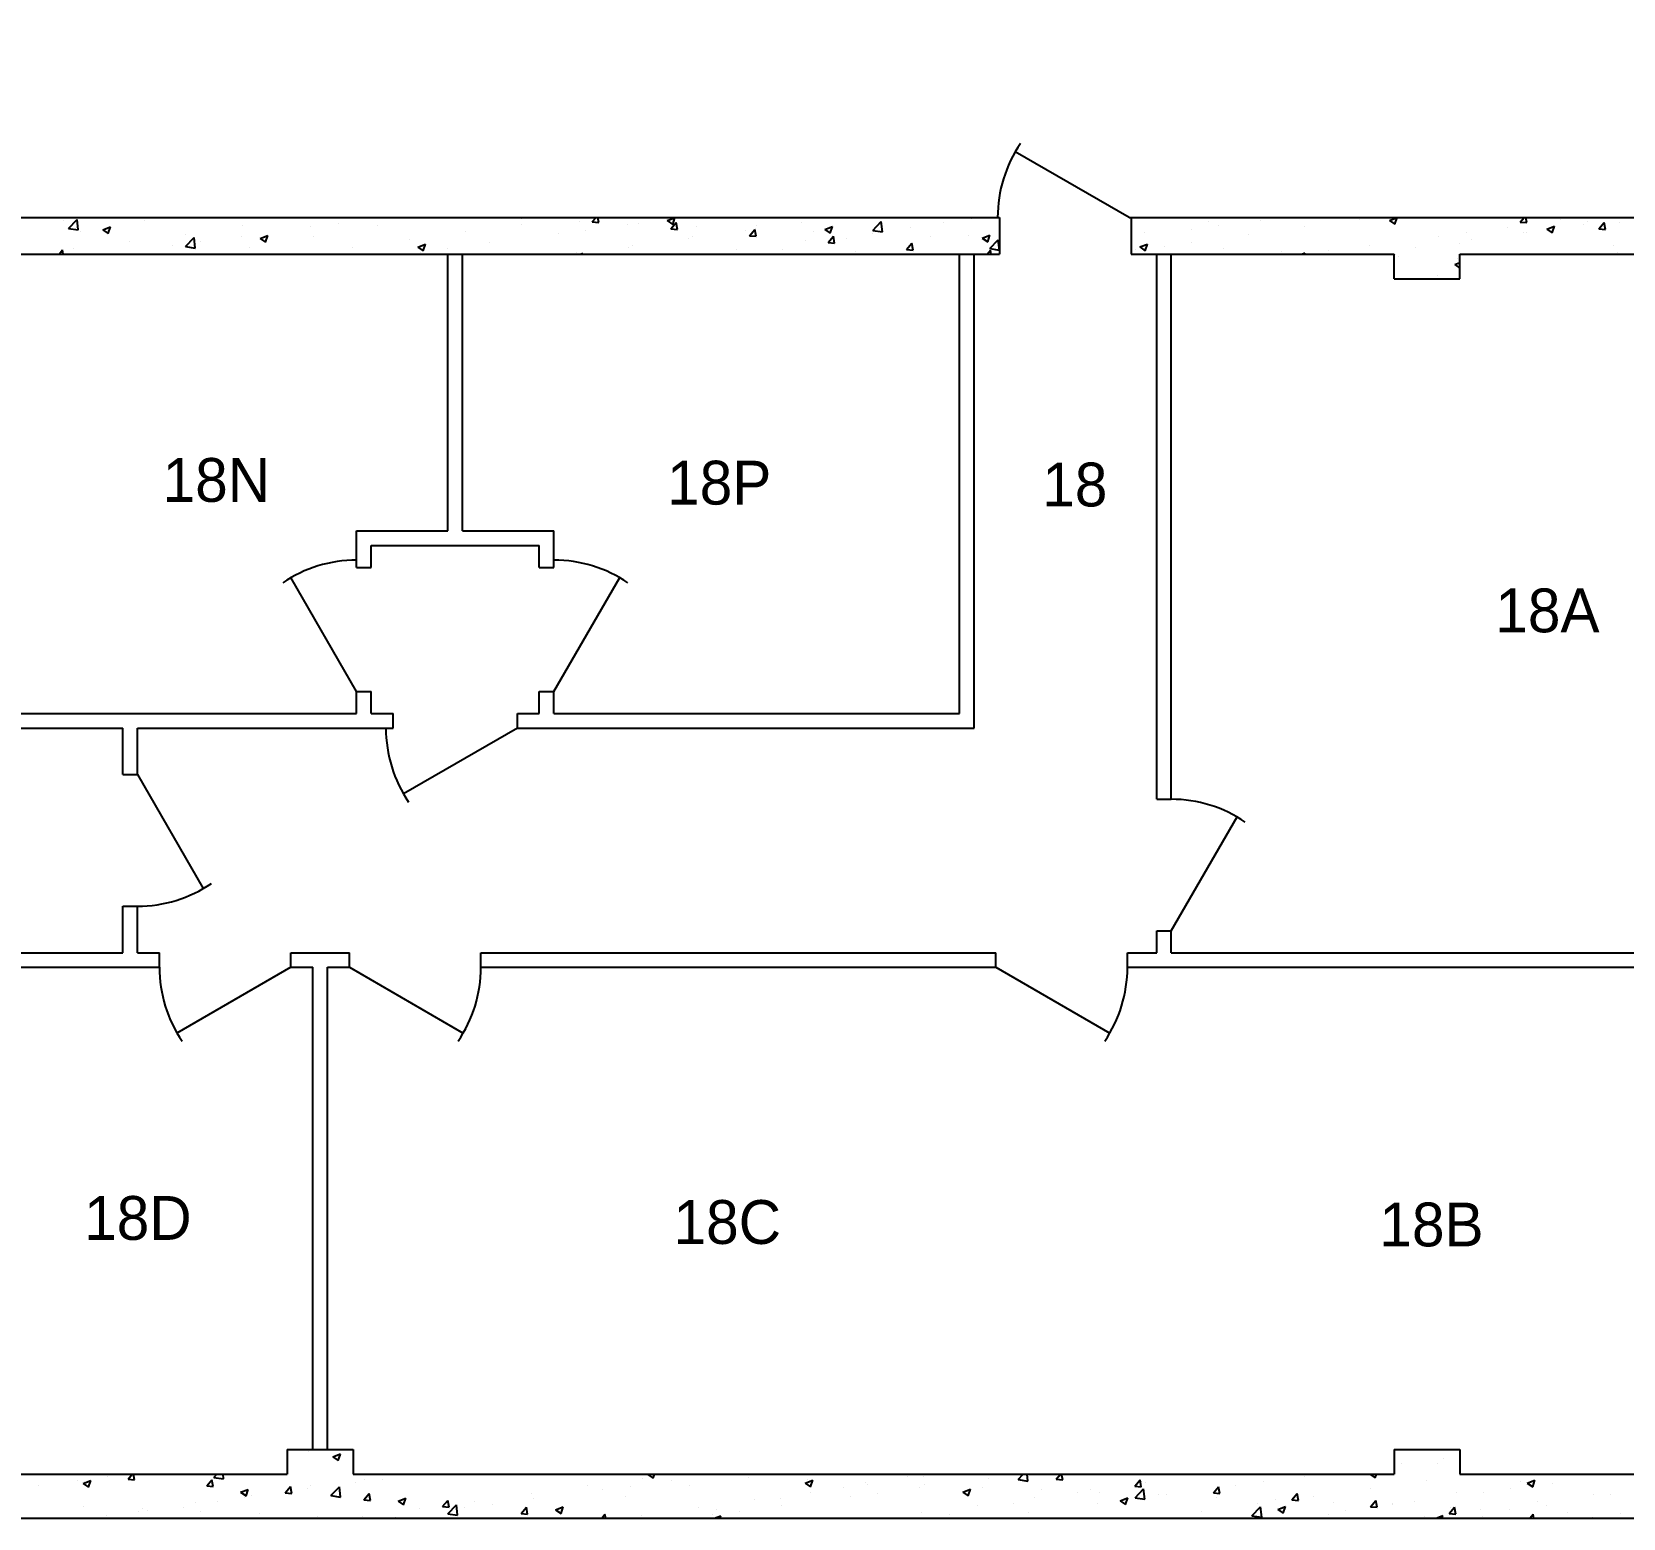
# Model space of a CAD drawing. Header units: inches. Extents: x -34849 to 37501, y -26482 to 39290.
# Drawn here: x 1981.5 to 2417.1, y 12581.6 to 12988.4 of the extents above; entities that cross this region are included whole.
import ezdxf
from ezdxf.enums import TextEntityAlignment as Align

# ---------------------------------------------------------------- set-up
doc = ezdxf.new("R2010")
doc.units = ezdxf.units.IN
doc.header["$MEASUREMENT"] = 0
for name, color, linetype in [('035$01DOOR', 150, 'Continuous'), ('035$01OFFICE', 7, 'Continuous'), ('035$01OUT', 7, 'Continuous'), ('035$01WAL', 7, 'Continuous'), ('035$04OFF', 7, 'Continuous')]:
    doc.layers.add(name, color=color, linetype=linetype)

# ---------------------------------------------------------------- blocks, each defined once
blk = doc.blocks.new('OFFICE')
at = {"color": 2, "linetype": 'Continuous'}
blk.add_attdef('OFFICE', text='', height=12, dxfattribs=at).set_placement((0, 0), align=Align.MIDDLE)

msp = doc.modelspace()

# ---------------------------------------------------------------- linework, layer by layer
at = {"layer": '035$01DOOR'}
for p, q in [((2281.85, 12937.61), (2250.67, 12955.61)), ((2070.38, 12807.84), (2052.38, 12839.02)), ((2124.38, 12807.84), (2142.38, 12839.02)), ((2114.38, 12797.84), (2083.2, 12779.84)), ((2010.38, 12785.1), (2028.38, 12753.93)), ((2293.38, 12742.36), (2311.38, 12773.54)), ((2052.38, 12732.36), (2021.2, 12714.36)), ((2068.38, 12732.36), (2099.55, 12714.36)), ((2245.38, 12732.36), (2276.55, 12714.36))]:
    msp.add_line(p, q, dxfattribs=at)
for centre, start, end in [((2281.85, 12937.61), 145.7768, 180), ((2070.38, 12807.84), 90, 124.2232), ((2124.38, 12807.84), 55.7768, 90), ((2114.38, 12797.84), 180, 214.2232), ((2293.38, 12742.36), 55.7768, 90), ((2010.38, 12785.1), 270, 304.226), ((2052.38, 12732.36), 180, 214.2232), ((2068.38, 12732.36), 325.7768, 0), ((2245.38, 12732.36), 325.7768, 0)]:
    msp.add_arc(centre, 36, start, end, dxfattribs=at)
at = {"layer": '035$01OUT', "linetype": 'Continuous'}
for p, q in [((2051.38, 12600.36), (2051.38, 12593.61)), ((2051.38, 12600.36), (2069.38, 12600.36)), ((2069.38, 12600.36), (2069.38, 12593.61)), ((2354.38, 12600.36), (2372.38, 12600.36)), ((2354.38, 12600.36), (2354.38, 12593.61)), ((2372.38, 12600.36), (2372.38, 12593.61)), ((1764.38, 12593.61), (2051.38, 12593.61)), ((2069.38, 12593.61), (2354.38, 12593.61)), ((2372.38, 12593.61), (2486.38, 12593.61)), ((-53.62, 12581.61), (2806.38, 12581.61))]:
    msp.add_line(p, q, dxfattribs=at)
at = {"layer": '035$01OUT'}
for p, q in [((2057.19, 12599.78), (2057.19, 12599.78)), ((2063.83, 12598.34), (2065.93, 12599.15)), ((2063.83, 12598.34), (2065.32, 12597.33)), ((2065.32, 12597.33), (2065.93, 12599.14)), ((2065.58, 12597.45), (2065.58, 12597.45)), ((2356.41, 12596.56), (2356.41, 12596.56)), ((2366.14, 12596.49), (2366.14, 12596.49)), ((2367.77, 12598.05), (2367.77, 12598.05)), ((1983.33, 12590.61), (1983.33, 12590.61)), ((1993.92, 12591.98), (1993.92, 12591.98)), ((1995.51, 12591.07), (1997.61, 12591.87)), ((1995.51, 12591.07), (1997, 12590.06)), ((1995.9, 12591.57), (1995.9, 12591.57)), ((1997, 12590.06), (1997.61, 12591.87)), ((2002.28, 12593.11), (2002.28, 12593.11)), ((2007.81, 12592.27), (2008.94, 12593.61)), ((2007.81, 12592.27), (2009.6, 12592.11)), ((2009.61, 12592.11), (2009.33, 12593.61)), ((2011.06, 12593.5), (2011.06, 12593.5)), ((2029.33, 12590.39), (2030.78, 12592.11)), ((2029.33, 12590.39), (2031.12, 12590.23)), ((2031.12, 12590.23), (2030.78, 12592.11)), ((2031.29, 12592.73), (2032.14, 12593.61)), ((2031.29, 12592.73), (2033.96, 12592.32)), ((2033.96, 12592.31), (2033.81, 12593.61)), ((2038.62, 12588.66), (2040.72, 12589.47)), ((2040.12, 12587.66), (2040.72, 12589.47)), ((2050.85, 12588.5), (2052.29, 12590.23)), ((2052.64, 12588.34), (2052.29, 12590.22)), ((2056.83, 12589.79), (2056.83, 12589.79)), ((2057.86, 12590.49), (2057.86, 12590.49)), ((2063.31, 12587.76), (2065.65, 12590.2)), ((2065.98, 12587.35), (2065.65, 12590.2)), ((2070.02, 12591.23), (2070.02, 12591.23)), ((2072.41, 12592.04), (2072.41, 12592.04)), ((2075.35, 12593.5), (2075.35, 12593.5)), ((2077.53, 12592.22), (2077.53, 12592.22)), ((2133.59, 12590.45), (2133.59, 12590.45)), ((2145.28, 12590.35), (2145.28, 12590.35)), ((2148.74, 12592.37), (2148.74, 12592.37)), ((2150.06, 12593.53), (2150.26, 12593.61)), ((2150.06, 12593.53), (2151.55, 12592.53)), ((2151.55, 12592.53), (2151.91, 12593.61)), ((2156.64, 12591.84), (2156.64, 12591.84)), ((2161.59, 12590.61), (2161.59, 12590.61)), ((2161.67, 12593.39), (2161.67, 12593.39)), ((2177.68, 12592.71), (2177.68, 12592.71)), ((2193.17, 12591.13), (2195.27, 12591.94)), ((2193.17, 12591.13), (2194.66, 12590.13)), ((2193.7, 12592.03), (2193.7, 12592.03)), ((2194.66, 12590.12), (2195.27, 12591.94)), ((2203.77, 12590.03), (2203.77, 12590.03)), ((2209.71, 12591.36), (2209.71, 12591.36)), ((2210.09, 12590.91), (2210.09, 12590.91)), ((2221.27, 12593.03), (2221.27, 12593.03)), ((2224.39, 12589.97), (2224.39, 12589.97)), ((2225.5, 12593.02), (2225.5, 12593.02)), ((2225.72, 12590.68), (2225.72, 12590.68)), ((2236.29, 12588.73), (2238.39, 12589.54)), ((2237.78, 12587.72), (2238.39, 12589.53)), ((2241.74, 12590), (2241.74, 12590)), ((2243.33, 12592.46), (2243.33, 12592.46)), ((2250.84, 12593.45), (2250.84, 12593.45)), ((2251.44, 12592.16), (2252.83, 12593.61)), ((2251.44, 12592.16), (2254.11, 12591.75)), ((2254.11, 12591.74), (2253.89, 12593.61)), ((2261.86, 12592.24), (2263.01, 12593.61)), ((2261.86, 12592.24), (2263.66, 12592.09)), ((2263.66, 12592.08), (2263.37, 12593.61)), ((2283.38, 12590.36), (2284.83, 12592.08)), ((2283.38, 12590.36), (2285.17, 12590.2)), ((2283.45, 12587.19), (2285.79, 12589.63)), ((2285.17, 12590.2), (2284.83, 12592.08)), ((2285.21, 12591.54), (2285.21, 12591.54)), ((2286.12, 12586.78), (2285.79, 12589.63)), ((2286.42, 12591.24), (2286.42, 12591.24)), ((2302.01, 12593.49), (2302.01, 12593.49)), ((2304.9, 12588.48), (2306.34, 12590.2)), ((2306.69, 12588.32), (2306.34, 12590.2)), ((2311.08, 12590.59), (2311.08, 12590.59)), ((2318.59, 12591.58), (2318.59, 12591.58)), ((2329.95, 12593.07), (2329.95, 12593.07)), ((2347.72, 12593.6), (2347.75, 12593.61)), ((2347.72, 12593.6), (2349.21, 12592.59)), ((2347.78, 12589.79), (2347.78, 12589.79)), ((2349.21, 12592.59), (2349.55, 12593.61)), ((2363.18, 12591.9), (2363.18, 12591.9)), ((2386.33, 12589.7), (2386.33, 12589.7)), ((2388.95, 12591.66), (2388.95, 12591.66)), ((2390.83, 12591.2), (2392.93, 12592)), ((2390.83, 12591.2), (2392.33, 12590.19)), ((2392.33, 12590.19), (2392.93, 12592)), ((2397.69, 12591.2), (2397.69, 12591.2)), ((2026.27, 12585.76), (2026.27, 12585.76)), ((2032.2, 12586.25), (2032.2, 12586.25)), ((2038.62, 12588.66), (2040.12, 12587.66)), ((2039.71, 12587.24), (2039.71, 12587.24)), ((2040.36, 12587.49), (2040.36, 12587.49)), ((2041.68, 12587.87), (2041.68, 12587.87)), ((2050.85, 12588.5), (2052.64, 12588.35)), ((2051.08, 12588.74), (2051.08, 12588.74)), ((2063.31, 12587.76), (2065.98, 12587.35)), ((2072.36, 12586.62), (2073.81, 12588.34)), ((2072.36, 12586.62), (2074.16, 12586.46)), ((2074.16, 12586.46), (2073.81, 12588.34)), ((2081.74, 12586.26), (2083.84, 12587.07)), ((2081.74, 12586.26), (2083.23, 12585.25)), ((2083.23, 12585.25), (2083.84, 12587.07)), ((2093.88, 12584.74), (2095.33, 12586.46)), ((2095.68, 12584.58), (2095.33, 12586.46)), ((2095.33, 12582.8), (2097.67, 12585.23)), ((2098, 12582.38), (2097.67, 12585.23)), ((2102.6, 12586.09), (2102.6, 12586.09)), ((2107.46, 12585.37), (2107.46, 12585.37)), ((2118.18, 12588.34), (2118.18, 12588.34)), ((2118.82, 12586.86), (2118.82, 12586.86)), ((2137.77, 12589.36), (2137.77, 12589.36)), ((2144.1, 12587.61), (2144.1, 12587.61)), ((2179.36, 12586.74), (2179.36, 12586.74)), ((2186.28, 12587.03), (2186.28, 12587.03)), ((2194.51, 12588.66), (2194.51, 12588.66)), ((2205.51, 12587.48), (2205.51, 12587.48)), ((2213.02, 12588.47), (2213.02, 12588.47)), ((2236.29, 12588.73), (2237.78, 12587.72)), ((2250.22, 12585.54), (2250.22, 12585.54)), ((2255.87, 12587.21), (2255.87, 12587.21)), ((2257.75, 12589.33), (2257.75, 12589.33)), ((2267.72, 12588.54), (2267.72, 12588.54)), ((2271.27, 12589.32), (2271.27, 12589.32)), ((2273.26, 12585.61), (2273.26, 12585.61)), ((2273.77, 12588.65), (2273.77, 12588.65)), ((2279.4, 12586.33), (2281.5, 12587.13)), ((2279.4, 12586.33), (2280.89, 12585.32)), ((2280.77, 12586.6), (2280.77, 12586.6)), ((2280.89, 12585.32), (2281.5, 12587.13)), ((2283.45, 12587.19), (2286.12, 12586.78)), ((2289.78, 12587.97), (2289.78, 12587.97)), ((2292.13, 12588.09), (2292.13, 12588.09)), ((2304.9, 12588.48), (2306.69, 12588.32)), ((2305.8, 12587.3), (2305.8, 12587.3)), ((2317.04, 12585.62), (2317.04, 12585.62)), ((2321.81, 12586.62), (2321.81, 12586.62)), ((2326.42, 12586.6), (2327.86, 12588.32)), ((2326.42, 12586.6), (2328.21, 12586.44)), ((2328.21, 12586.44), (2327.86, 12588.32)), ((2332.2, 12587.54), (2332.2, 12587.54)), ((2337.83, 12585.94), (2337.83, 12585.94)), ((2347.93, 12584.71), (2349.38, 12586.44)), ((2349.73, 12584.55), (2349.38, 12586.43)), ((2353.84, 12585.27), (2353.84, 12585.27)), ((2353.96, 12585.66), (2353.96, 12585.66)), ((2359.88, 12586.22), (2359.88, 12586.22)), ((2371.45, 12588.66), (2371.45, 12588.66)), ((2378.82, 12588.71), (2378.82, 12588.71)), ((2393.55, 12586.08), (2393.55, 12586.08)), ((2396.14, 12585.08), (2396.14, 12585.08)), ((2408.96, 12588.19), (2408.96, 12588.19)), ((2413.63, 12588.08), (2413.63, 12588.08)), ((1995.68, 12584.82), (1995.68, 12584.82)), ((2001.9, 12582.26), (2001.9, 12582.26)), ((2010.69, 12583.51), (2010.69, 12583.51)), ((2011.69, 12584.15), (2011.69, 12584.15)), ((2013.26, 12583.76), (2013.26, 12583.76)), ((2022.87, 12584.49), (2022.87, 12584.49)), ((2027.71, 12583.47), (2027.71, 12583.47)), ((2043.72, 12582.79), (2043.72, 12582.79)), ((2059.74, 12582.12), (2059.74, 12582.12)), ((2072.05, 12582.05), (2072.05, 12582.05)), ((2081, 12581.89), (2081, 12581.89)), ((2087.45, 12584.17), (2087.45, 12584.17)), ((2093.88, 12584.74), (2095.68, 12584.58)), ((2095.33, 12582.8), (2098, 12582.38)), ((2099.95, 12584.38), (2099.95, 12584.38)), ((2115.4, 12582.85), (2116.85, 12584.58)), ((2115.4, 12582.85), (2117.19, 12582.7)), ((2117.19, 12582.7), (2116.85, 12584.58)), ((2124.85, 12583.86), (2126.95, 12584.66)), ((2124.85, 12583.86), (2126.34, 12582.85)), ((2126.34, 12582.85), (2126.95, 12584.66)), ((2126.6, 12584.61), (2126.6, 12584.61)), ((2137.45, 12581.61), (2138.36, 12582.7)), ((2138.56, 12581.61), (2138.36, 12582.69)), ((2148.38, 12582.38), (2148.38, 12582.38)), ((2163.96, 12584.63), (2163.96, 12584.63)), ((2167.69, 12582.51), (2167.69, 12582.51)), ((2168.37, 12581.61), (2170.07, 12582.26)), ((2168.78, 12584.02), (2168.78, 12584.02)), ((2169.85, 12581.61), (2170.07, 12582.26)), ((2175.2, 12583.49), (2175.2, 12583.49)), ((2186.57, 12584.99), (2186.57, 12584.99)), ((2225.13, 12583.04), (2225.13, 12583.04)), ((2232.73, 12582.54), (2232.73, 12582.54)), ((2240.29, 12584.96), (2240.29, 12584.96)), ((2242.95, 12581.62), (2242.95, 12581.62)), ((2254.31, 12583.12), (2254.31, 12583.12)), ((2301.64, 12583.5), (2301.64, 12583.5)), ((2315.47, 12582.23), (2317.81, 12584.66)), ((2315.47, 12582.23), (2318.14, 12581.81)), ((2318.14, 12581.81), (2317.81, 12584.66)), ((2322.51, 12583.92), (2324.61, 12584.73)), ((2322.51, 12583.92), (2324.01, 12582.92)), ((2324.01, 12582.92), (2324.61, 12584.73)), ((2336.46, 12582.65), (2336.46, 12582.65)), ((2341, 12583.74), (2341, 12583.74)), ((2347.93, 12584.71), (2349.73, 12584.56)), ((2348.51, 12584.72), (2348.51, 12584.72)), ((2362.82, 12581.91), (2362.82, 12581.91)), ((2365.86, 12581.61), (2367.73, 12582.33)), ((2367.49, 12581.61), (2367.73, 12582.33)), ((2369.45, 12582.83), (2370.9, 12584.55)), ((2369.45, 12582.83), (2371.24, 12582.67)), ((2369.86, 12584.59), (2369.86, 12584.59)), ((2371.25, 12582.67), (2370.9, 12584.55)), ((2377.97, 12583.83), (2377.97, 12583.83)), ((2378.64, 12582.07), (2378.64, 12582.07)), ((2385.87, 12583.91), (2385.87, 12583.91)), ((2391.53, 12581.61), (2392.42, 12582.67)), ((2392.61, 12581.61), (2392.42, 12582.67)), ((2401.89, 12583.24), (2401.89, 12583.24)), ((2408.75, 12581.86), (2408.75, 12581.86)), ((2416.26, 12582.85), (2416.26, 12582.85))]:
    msp.add_line(p, q, dxfattribs=at)
at = {"layer": '035$01WAL', "linetype": 'Continuous'}
for p, q in [((1798.38, 12937.61), (2246.38, 12937.61)), ((2246.38, 12937.61), (2246.38, 12927.61)), ((2281.85, 12937.61), (2486.38, 12937.61)), ((2282.38, 12937.61), (2282.38, 12927.61)), ((1798.38, 12927.61), (2246.38, 12927.61)), ((2282.38, 12927.61), (2354.38, 12927.61)), ((2354.38, 12920.86), (2354.38, 12927.61)), ((2372.38, 12927.61), (2486.38, 12927.61)), ((2372.38, 12920.86), (2372.38, 12927.61)), ((2354.38, 12920.86), (2372.38, 12920.86))]:
    msp.add_line(p, q, dxfattribs=at)
at = {"layer": '035$01WAL'}
for p, q in [((1990.09, 12936.89), (1990.09, 12936.89)), ((1991.52, 12934.62), (1993.86, 12937.06)), ((1991.52, 12934.62), (1994.19, 12934.21)), ((1994.19, 12934.21), (1993.86, 12937.05)), ((1994.71, 12933.88), (1994.71, 12933.88)), ((2000.87, 12934.27), (2002.97, 12935.07)), ((2000.87, 12934.27), (2002.36, 12933.26)), ((2002.36, 12933.26), (2002.97, 12935.07)), ((2012.21, 12936.88), (2012.21, 12936.88)), ((2039.04, 12935.3), (2039.04, 12935.3)), ((2054.44, 12937.41), (2054.44, 12937.41)), ((2057.84, 12935.02), (2057.84, 12935.02)), ((2065.35, 12936.01), (2065.35, 12936.01)), ((2076.15, 12935.39), (2076.15, 12935.39)), ((2076.71, 12937.5), (2076.71, 12937.5)), ((2100.22, 12933.7), (2100.22, 12933.7)), ((2115.37, 12935.62), (2115.37, 12935.62)), ((2115.42, 12937.2), (2115.42, 12937.2)), ((2131.44, 12936.52), (2131.44, 12936.52)), ((2133.09, 12934.13), (2133.09, 12934.13)), ((2134.87, 12936.38), (2135.91, 12937.61)), ((2134.87, 12936.38), (2136.66, 12936.22)), ((2136.66, 12936.22), (2136.41, 12937.61)), ((2144.46, 12935.63), (2144.46, 12935.63)), ((2147.45, 12935.85), (2147.45, 12935.85)), ((2155.41, 12936.74), (2157.51, 12937.54)), ((2155.41, 12936.74), (2156.91, 12935.73)), ((2156.39, 12934.49), (2157.84, 12936.22)), ((2156.39, 12934.49), (2158.18, 12934.34)), ((2156.91, 12935.73), (2157.52, 12937.54)), ((2158.18, 12934.34), (2157.84, 12936.22)), ((2163.47, 12935.17), (2163.47, 12935.17)), ((2176.72, 12934.17), (2176.72, 12934.17)), ((2177.91, 12932.61), (2179.35, 12934.34)), ((2179.7, 12932.45), (2179.35, 12934.33)), ((2179.48, 12934.49), (2179.48, 12934.49)), ((2179.89, 12935.51), (2179.89, 12935.51)), ((2192.13, 12936.28), (2192.13, 12936.28)), ((2195.49, 12933.82), (2195.49, 12933.82)), ((2198.53, 12934.33), (2200.63, 12935.14)), ((2198.53, 12934.33), (2200.02, 12933.33)), ((2200.02, 12933.32), (2200.63, 12935.14)), ((2211.66, 12934.05), (2214, 12936.49)), ((2211.66, 12934.05), (2214.33, 12933.64)), ((2212.2, 12933.75), (2212.2, 12933.75)), ((2214.33, 12933.64), (2214, 12936.48)), ((2222.07, 12934.93), (2222.07, 12934.93)), ((2231.15, 12936.25), (2231.15, 12936.25)), ((2238.66, 12937.24), (2238.66, 12937.24)), ((2298.89, 12934.37), (2298.89, 12934.37)), ((2303.51, 12936.45), (2303.51, 12936.45)), ((2306.4, 12935.36), (2306.4, 12935.36)), ((2317.77, 12936.86), (2317.77, 12936.86)), ((2329.81, 12935.15), (2329.81, 12935.15)), ((2344.97, 12937.07), (2344.97, 12937.07)), ((2353.08, 12936.8), (2355.18, 12937.61)), ((2353.08, 12936.8), (2354.57, 12935.79)), ((2354.57, 12935.79), (2355.18, 12937.61)), ((2383.95, 12937.59), (2383.95, 12937.59)), ((2385.51, 12934.98), (2385.51, 12934.98)), ((2388.92, 12936.35), (2389.98, 12937.61)), ((2388.92, 12936.35), (2390.72, 12936.2)), ((2389.74, 12933.56), (2389.74, 12933.56)), ((2390.72, 12936.19), (2390.45, 12937.61)), ((2396.19, 12934.4), (2398.29, 12935.2)), ((2396.19, 12934.4), (2397.68, 12933.39)), ((2397.68, 12933.39), (2398.29, 12935.2)), ((2399.96, 12936.92), (2399.96, 12936.92)), ((2404.46, 12937.48), (2404.46, 12937.48)), ((2406.32, 12935.62), (2406.32, 12935.62)), ((2407.24, 12936.57), (2407.24, 12936.57)), ((2410.44, 12934.47), (2411.89, 12936.19)), ((2410.44, 12934.47), (2412.23, 12934.31)), ((2412.23, 12934.31), (2411.89, 12936.19)), ((2415.98, 12936.24), (2415.98, 12936.24)), ((2008.31, 12931.13), (2008.31, 12931.13)), ((2020.02, 12930.04), (2020.02, 12930.04)), ((2023.46, 12933.05), (2023.46, 12933.05)), ((2023.54, 12929.65), (2025.87, 12932.09)), ((2023.54, 12929.65), (2026.21, 12929.24)), ((2026.21, 12929.24), (2025.88, 12932.09)), ((2027.53, 12931.03), (2027.53, 12931.03)), ((2038.89, 12932.52), (2038.89, 12932.52)), ((2041.16, 12929.39), (2041.16, 12929.39)), ((2043.98, 12931.87), (2046.08, 12932.67)), ((2043.98, 12931.87), (2045.47, 12930.86)), ((2045.47, 12930.86), (2046.08, 12932.67)), ((2058.66, 12932.39), (2058.66, 12932.39)), ((2069.23, 12929.34), (2069.23, 12929.34)), ((2084.81, 12931.59), (2084.81, 12931.59)), ((2087.09, 12929.46), (2089.19, 12930.27)), ((2087.09, 12929.46), (2088.59, 12928.46)), ((2088.59, 12928.45), (2089.2, 12930.27)), ((2106.64, 12930.65), (2106.64, 12930.65)), ((2125.58, 12933.14), (2125.58, 12933.14)), ((2144.89, 12929.51), (2144.89, 12929.51)), ((2145.99, 12930), (2145.99, 12930)), ((2161.14, 12931.92), (2161.14, 12931.92)), ((2162.39, 12932.51), (2162.39, 12932.51)), ((2177.91, 12932.61), (2179.7, 12932.45)), ((2193.33, 12931.27), (2193.33, 12931.27)), ((2199.42, 12930.73), (2200.87, 12932.45)), ((2199.42, 12930.73), (2201.22, 12930.57)), ((2200.84, 12932.26), (2200.84, 12932.26)), ((2201.22, 12930.57), (2200.87, 12932.45)), ((2204.57, 12931.93), (2204.57, 12931.93)), ((2211.51, 12933.14), (2211.51, 12933.14)), ((2220.94, 12928.85), (2222.39, 12930.57)), ((2222.74, 12928.69), (2222.39, 12930.57)), ((2222.5, 12930.46), (2222.5, 12930.46)), ((2227.52, 12932.46), (2227.52, 12932.46)), ((2237.9, 12932.58), (2237.9, 12932.58)), ((2241.64, 12931.93), (2243.74, 12932.74)), ((2241.64, 12931.93), (2243.13, 12930.92)), ((2243.14, 12930.92), (2243.74, 12932.73)), ((2243.54, 12931.79), (2243.54, 12931.79)), ((2243.68, 12929.09), (2246.02, 12931.52)), ((2246.35, 12928.67), (2246.02, 12931.52)), ((2284.76, 12929.53), (2286.86, 12930.33)), ((2284.76, 12929.53), (2286.25, 12928.52)), ((2286.01, 12933.44), (2286.01, 12933.44)), ((2286.25, 12928.52), (2286.86, 12930.33)), ((2291.58, 12929.76), (2291.58, 12929.76)), ((2298.83, 12930.79), (2298.83, 12930.79)), ((2314.41, 12933.04), (2314.41, 12933.04)), ((2347.69, 12930), (2347.69, 12930)), ((2360.18, 12929.34), (2360.18, 12929.34)), ((2366.64, 12932.5), (2366.64, 12932.5)), ((2372.25, 12930.56), (2372.25, 12930.56)), ((2374.15, 12933.49), (2374.15, 12933.49)), ((2375.58, 12931.45), (2375.58, 12931.45)), ((2390.74, 12933.37), (2390.74, 12933.37)), ((2414.43, 12929.98), (2414.43, 12929.98)), ((1988.93, 12927.61), (1989.86, 12928.71)), ((1990.06, 12927.61), (1989.86, 12928.71)), ((1992.9, 12929.01), (1992.9, 12929.01)), ((2087.77, 12928.16), (2087.77, 12928.16)), ((2095.28, 12929.15), (2095.28, 12929.15)), ((2095.38, 12851.84), (2095.38, 12927.61)), ((2099.38, 12851.84), (2099.38, 12927.61)), ((2130.59, 12927.89), (2130.59, 12927.89)), ((2131.65, 12927.61), (2132.31, 12927.87)), ((2132.22, 12927.61), (2132.31, 12927.86)), ((2174.38, 12928.77), (2174.38, 12928.77)), ((2187.07, 12928.93), (2187.07, 12928.93)), ((2206.92, 12928.22), (2206.92, 12928.22)), ((2220.94, 12928.85), (2222.74, 12928.69)), ((2235.38, 12801.84), (2235.38, 12927.61)), ((2239.38, 12797.84), (2239.38, 12927.61)), ((2243, 12927.61), (2243.91, 12928.69)), ((2243.68, 12929.09), (2246.35, 12928.67)), ((2244.11, 12927.61), (2243.91, 12928.69)), ((2283.67, 12928.87), (2283.67, 12928.87)), ((2289.38, 12778.36), (2289.38, 12927.61)), ((2293.38, 12778.36), (2293.38, 12927.61)), ((2307.6, 12929.08), (2307.6, 12929.08)), ((2323.61, 12928.4), (2323.61, 12928.4)), ((2329.14, 12927.61), (2329.97, 12927.93)), ((2329.86, 12927.61), (2329.97, 12927.93)), ((2336.33, 12928.51), (2336.33, 12928.51)), ((2339.63, 12927.73), (2339.63, 12927.73)), ((2354.75, 12927.56), (2354.75, 12927.56)), ((2355.64, 12927.05), (2355.64, 12927.05)), ((2370.98, 12924.72), (2372.38, 12925.26)), ((2371.66, 12926.37), (2371.66, 12926.37)), ((2415.44, 12928.13), (2415.44, 12928.13)), ((2361.94, 12920.97), (2361.94, 12920.97)), ((2366.26, 12921.65), (2366.26, 12921.65)), ((2370.98, 12924.72), (2372.38, 12923.78)), ((2070.38, 12851.84), (2095.38, 12851.84)), ((2070.38, 12841.84), (2070.38, 12851.84)), ((2099.38, 12851.84), (2124.38, 12851.84)), ((2124.38, 12841.84), (2124.38, 12851.84)), ((2074.38, 12847.84), (2120.38, 12847.84)), ((2074.38, 12841.84), (2074.38, 12847.84)), ((2120.38, 12841.84), (2120.38, 12847.84)), ((2070.38, 12841.84), (2074.38, 12841.84)), ((2120.38, 12841.84), (2124.38, 12841.84)), ((2070.38, 12801.84), (2070.38, 12807.84)), ((2070.38, 12807.84), (2074.38, 12807.84)), ((2074.38, 12801.84), (2074.38, 12807.84)), ((2120.38, 12801.84), (2120.38, 12807.84)), ((2120.38, 12807.84), (2124.38, 12807.84)), ((2124.38, 12801.84), (2124.38, 12807.84)), ((1960.38, 12801.84), (2070.38, 12801.84)), ((2074.38, 12801.84), (2080.38, 12801.84)), ((2080.38, 12797.84), (2080.38, 12801.84)), ((2114.38, 12801.84), (2120.38, 12801.84)), ((2114.38, 12797.84), (2114.38, 12801.84)), ((2124.38, 12801.84), (2235.38, 12801.84)), ((1950.38, 12797.84), (2006.38, 12797.84)), ((2006.38, 12785.1), (2006.38, 12797.84)), ((2010.38, 12797.84), (2080.38, 12797.84)), ((2010.38, 12785.1), (2010.38, 12797.84)), ((2114.38, 12797.84), (2239.38, 12797.84)), ((2006.38, 12785.1), (2010.38, 12785.1)), ((2289.38, 12778.36), (2293.38, 12778.36)), ((2006.38, 12736.36), (2006.38, 12749.1)), ((2006.38, 12749.1), (2010.38, 12749.1)), ((2010.38, 12736.36), (2010.38, 12749.1)), ((2289.38, 12742.36), (2293.38, 12742.36)), ((2289.38, 12736.36), (2289.38, 12742.36)), ((2293.38, 12736.36), (2293.38, 12742.36)), ((1900.38, 12736.36), (2006.38, 12736.36)), ((2010.38, 12736.36), (2016.38, 12736.36)), ((2016.38, 12732.36), (2016.38, 12736.36)), ((2052.38, 12736.36), (2068.38, 12736.36)), ((2052.38, 12732.36), (2052.38, 12736.36)), ((2068.38, 12732.36), (2068.38, 12736.36)), ((2104.38, 12736.36), (2245.38, 12736.36)), ((2104.38, 12732.36), (2104.38, 12736.36)), ((2245.38, 12732.36), (2245.38, 12736.36)), ((2281.38, 12736.36), (2289.38, 12736.36)), ((2281.38, 12732.36), (2281.38, 12736.36)), ((2293.38, 12736.36), (2486.38, 12736.36)), ((1960.38, 12732.36), (2016.38, 12732.36)), ((2052.38, 12732.36), (2058.38, 12732.36)), ((2058.38, 12600.36), (2058.38, 12732.36)), ((2062.38, 12600.36), (2062.38, 12732.36)), ((2062.38, 12732.36), (2068.38, 12732.36)), ((2104.38, 12732.36), (2245.38, 12732.36)), ((2239.38, 12732.36), (2239.38, 12732.47)), ((2281.38, 12732.36), (2486.38, 12732.36))]:
    msp.add_line(p, q, dxfattribs=at)
at = {"layer": '035$04OFF', "color": 1}
msp.add_circle((4615.61, 6404.23, 0), 32885.87, dxfattribs=at)

# ---------------------------------------------------------------- block references
at = {"layer": '035$01OFFICE', "color": 7}
ref = msp.add_blockref('OFFICE', (2031.97, 12865.77, 0), dxfattribs=at)
ref.add_attrib('OFFICE', '18N', dxfattribs={"layer": '0', "color": 7, "linetype": 'Continuous', "height": 12}).set_placement((2031.97, 12865.77, 0), align=Align.MIDDLE)
ref = msp.add_blockref('OFFICE', (2169.63, 12865.03, 0), dxfattribs=at)
ref.add_attrib('OFFICE', '18P', dxfattribs={"layer": '0', "color": 7, "linetype": 'Continuous', "height": 12}).set_placement((2169.63, 12865.03, 0), align=Align.MIDDLE)
ref = msp.add_blockref('OFFICE', (2266.97, 12864.52, 0), dxfattribs=at)
ref.add_attrib('OFFICE', '18', dxfattribs={"layer": '0', "color": 7, "linetype": 'Continuous', "height": 12}).set_placement((2266.97, 12864.52, 0), align=Align.MIDDLE)
ref = msp.add_blockref('OFFICE', (2396.34, 12830.06, 0), dxfattribs=at)
ref.add_attrib('OFFICE', '18A', dxfattribs={"layer": '0', "color": 7, "linetype": 'Continuous', "height": 12}).set_placement((2396.34, 12830.06, 0), align=Align.MIDDLE)
ref = msp.add_blockref('OFFICE', (2010.49, 12663.76, 0), dxfattribs=at)
ref.add_attrib('OFFICE', '18D', dxfattribs={"layer": '0', "color": 7, "linetype": 'Continuous', "height": 12}).set_placement((2010.49, 12663.76, 0), align=Align.MIDDLE)
ref = msp.add_blockref('OFFICE', (2171.83, 12662.65, 0), dxfattribs=at)
ref.add_attrib('OFFICE', '18C', dxfattribs={"layer": '0', "color": 7, "linetype": 'Continuous', "height": 12}).set_placement((2171.83, 12662.65, 0), align=Align.MIDDLE)
ref = msp.add_blockref('OFFICE', (2364.61, 12661.98, 0), dxfattribs=at)
ref.add_attrib('OFFICE', '18B', dxfattribs={"layer": '0', "color": 7, "linetype": 'Continuous', "height": 12}).set_placement((2364.61, 12661.98, 0), align=Align.MIDDLE)

doc.saveas('drawing.dxf')
